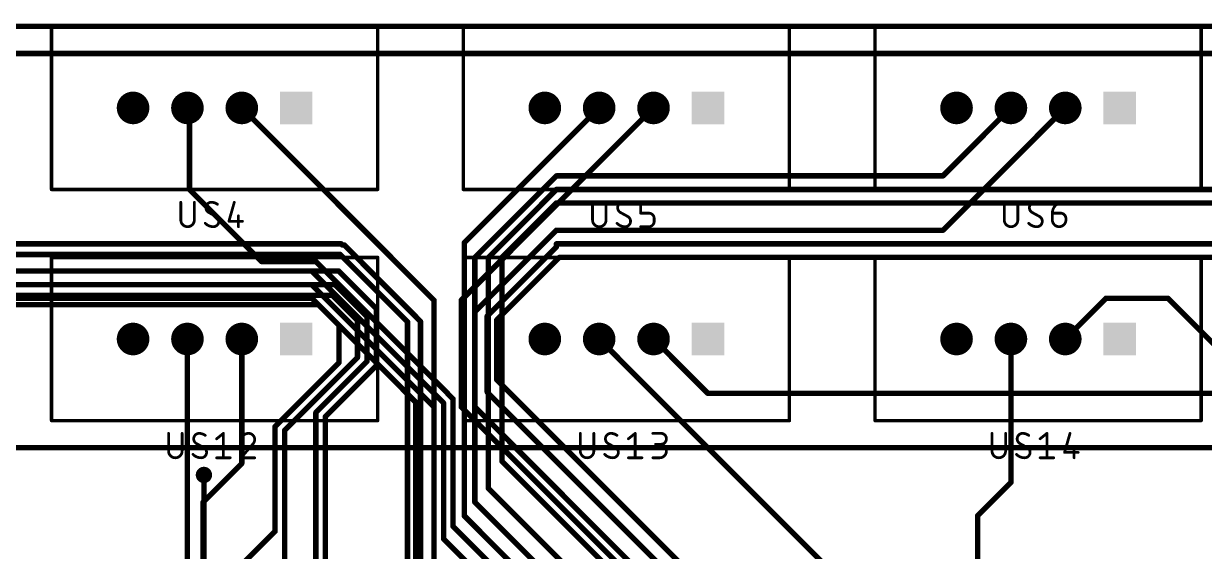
# Model space of a CAD drawing. Extents: x 0 to 132, y 0 to 57.
# Drawn here: x 50.9 to 94.34, y 37.19 to 56.6 of the extents above; entities that cross this region are included whole.
import ezdxf

# ---------------------------------------------------------------- set-up
doc = ezdxf.new("R2010")
doc.units = 0
for name, color, linetype in [('1', 22, 'CONTINUOUS'), ('16', 175, 'CONTINUOUS'), ('17', 82, 'CONTINUOUS'), ('18', 82, 'CONTINUOUS'), ('20', 30, 'CONTINUOUS'), ('21', 253, 'CONTINUOUS'), ('23', 7, 'CONTINUOUS'), ('25', 253, 'CONTINUOUS')]:
    doc.layers.add(name, color=color, linetype=linetype)

# ---------------------------------------------------------------- blocks, each defined once
blk = doc.blocks.new('SQUAREP')
blk.add_solid([(-0.5, -0.5), (0.5, -0.5), (-0.5, 0.5), (0.5, 0.5)])
blk = doc.blocks.new('ROUNDP')
at = {"const_width": 0.5}
blk.add_lwpolyline([(0, -0.25, 1), (0, 0.25, 1), (0, -0.25)], format="xyb", dxfattribs=at)
blk = doc.blocks.new('ROUNDV')
at = {"const_width": 0.5}
blk.add_lwpolyline([(0, -0.25, 1), (0, 0.25, 1), (0, -0.25)], format="xyb", dxfattribs=at)

msp = doc.modelspace()

# ---------------------------------------------------------------- linework, layer by layer
at = {"layer": '1', "const_width": 0.2}
for points in [[(130, 55.5), (1, 55.5)], [(56.925, 53.5), (57, 53.425)], [(57, 53.425), (57, 50.5)], [(67.1096, 48.5346), (72.075, 53.5)], [(84.725, 51), (87.225, 53.5)], [(67.5, 48), (70.5, 51)], [(70.5, 51), (84.725, 51)], [(57, 50.5), (59.65, 47.85)], [(70.5, 50.5), (68, 48)], [(99.375, 50.5), (70.5, 50.5)], [(70.5, 50), (68.5, 48)], [(114.025, 50), (70.5, 50)], [(67.1096, 38.5), (67.1096, 48.5346)], [(59.65, 47.85), (61.645, 47.85)], [(61.645, 47.85), (61.745, 47.75)], [(61.6952, 47.8048), (61.75, 47.75)], [(61.745, 47.75), (61.75, 47.75)], [(61.75, 47.75), (66.5, 43)], [(67.5, 39), (67.5, 48)], [(68, 48), (68, 39.5)], [(68.5, 40.5), (68.5, 48)], [(61.5, 47.5), (45, 47.5)], [(66.25, 42.75), (61.5, 47.5)], [(30.5, 47), (61.5, 47)], [(61.5, 47), (66, 42.5)], [(61.5, 46.5), (15.5, 46.5)], [(65.325, 42.675), (61.5, 46.5)], [(56.925, 45), (56.925, 33.575)], [(72.075, 45), (85, 32.075)], [(87.225, 45), (87.225, 39.725)], [(66.5, 42.995), (66.5, 43)], [(66.7, 42.795), (66.5, 42.995)], [(65.325, 33.5292), (65.325, 42.675)], [(66, 42.5), (66, 36.5)], [(66.25, 42.745), (66.25, 42.75)], [(66.35, 42.645), (66.25, 42.745)], [(66.35, 37.65), (66.35, 42.645)], [(66.7, 38.1048), (66.7, 42.795)], [(1, 41), (130, 41)], [(74.215, 34.785), (68.5, 40.5)], [(57.5318, 35.6101), (57.5318, 40)], [(72.945, 34.555), (68, 39.5)], [(86, 38.5), (87.225, 39.725)], [(71.675, 34.825), (67.5, 39)], [(70.405, 35.2046), (67.1096, 38.5)], [(86, 17), (86, 38.5)], [(69.135, 35.6698), (66.7, 38.1048)], [(67.865, 36.135), (66.35, 37.65)]]:
    msp.add_lwpolyline(points, dxfattribs=at)
at = {"layer": '1', "const_width": 0.1}
for points in [[(56.9604, 53.5354, 1), (56.8896, 53.4646)], [(57.05, 53.425, 1), (56.95, 53.425)], [(56.9646, 53.3896, 1), (57.0354, 53.4604)], [(72.1104, 53.4646, 1), (72.0396, 53.5354)], [(87.2604, 53.4646, 1), (87.1896, 53.5354)], [(70.5, 51.05, 1), (70.5, 50.95)], [(70.5354, 50.9646, 1), (70.4646, 51.0354)], [(84.6896, 51.0354, 1), (84.7604, 50.9646)], [(84.725, 50.95, 1), (84.725, 51.05)], [(57.0354, 50.5354, 1), (56.9646, 50.4646)], [(56.95, 50.5, 1), (57.05, 50.5)], [(70.5, 50.55, 1), (70.5, 50.45)], [(70.5354, 50.4646, 1), (70.4646, 50.5354)], [(70.5, 50.05, 1), (70.5, 49.95)], [(70.5354, 49.9646, 1), (70.4646, 50.0354)], [(67.0742, 48.57, 1), (67.145, 48.4992)], [(67.1596, 48.5346, 1), (67.0596, 48.5346)], [(59.65, 47.9, 1), (59.65, 47.8)], [(59.6146, 47.8146, 1), (59.6854, 47.8854)], [(61.6803, 47.8854, 1), (61.6096, 47.8146)], [(61.645, 47.8, 1), (61.645, 47.9)], [(61.7306, 47.8402, 1), (61.6598, 47.7694)], [(61.745, 47.8, 1), (61.745, 47.7)], [(61.7854, 47.7854, 1), (61.7146, 47.7146)], [(61.7096, 47.7146, 1), (61.7803, 47.7854)], [(61.7146, 47.7146, 1), (61.7854, 47.7854)], [(61.75, 47.7, 1), (61.75, 47.8)], [(67.4646, 48.0354, 1), (67.5354, 47.9646)], [(67.55, 48, 1), (67.45, 48)], [(67.9646, 48.0354, 1), (68.0354, 47.9646)], [(68.05, 48, 1), (67.95, 48)], [(68.4646, 48.0354, 1), (68.5354, 47.9646)], [(68.55, 48, 1), (68.45, 48)], [(61.5354, 47.5354, 1), (61.4646, 47.4646)], [(61.5, 47.45, 1), (61.5, 47.55)], [(61.5354, 47.0354, 1), (61.4646, 46.9646)], [(61.5, 46.95, 1), (61.5, 47.05)], [(61.5354, 46.5354, 1), (61.4646, 46.4646)], [(61.5, 46.45, 1), (61.5, 46.55)], [(56.975, 45, 1), (56.875, 45)], [(72.1104, 45.0354, 1), (72.0396, 44.9646)], [(87.275, 45, 1), (87.175, 45)], [(66.55, 43, 1), (66.45, 43)], [(66.5354, 43.0303, 1), (66.4646, 42.9596)], [(66.45, 42.995, 1), (66.55, 42.995)], [(66.4646, 42.9646, 1), (66.5354, 43.0354)], [(65.375, 42.675, 1), (65.275, 42.675)], [(65.2896, 42.6396, 1), (65.3604, 42.7104)], [(66.05, 42.5, 1), (65.95, 42.5)], [(65.9646, 42.4646, 1), (66.0354, 42.5354)], [(66.3, 42.75, 1), (66.2, 42.75)], [(66.2854, 42.7803, 1), (66.2146, 42.7096)], [(66.2, 42.745, 1), (66.3, 42.745)], [(66.2146, 42.7146, 1), (66.2854, 42.7854)], [(66.4, 42.645, 1), (66.3, 42.645)], [(66.3146, 42.6096, 1), (66.3854, 42.6803)], [(66.75, 42.795, 1), (66.65, 42.795)], [(66.6646, 42.7596, 1), (66.7354, 42.8303)], [(68.5354, 40.5354, 1), (68.4646, 40.4646)], [(68.45, 40.5, 1), (68.55, 40.5)], [(57.5818, 40, 1), (57.4818, 40)], [(68.0354, 39.5354, 1), (67.9646, 39.4646)], [(67.95, 39.5, 1), (68.05, 39.5)], [(87.175, 39.725, 1), (87.275, 39.725)], [(87.2604, 39.6896, 1), (87.1896, 39.7604)], [(67.5354, 39.0354, 1), (67.4646, 38.9646)], [(67.45, 39, 1), (67.55, 39)], [(67.145, 38.5354, 1), (67.0742, 38.4646)], [(67.0596, 38.5, 1), (67.1596, 38.5)], [(85.9646, 38.5354, 1), (86.0354, 38.4646)], [(86.05, 38.5, 1), (85.95, 38.5)], [(66.7354, 38.1402, 1), (66.6646, 38.0694)], [(66.65, 38.1048, 1), (66.75, 38.1048)], [(66.3854, 37.6854, 1), (66.3146, 37.6146)], [(66.3, 37.65, 1), (66.4, 37.65)]]:
    msp.add_lwpolyline(points, format="xyb", dxfattribs=at)
at = {"layer": '16', "const_width": 0.2}
for points in [[(131.5, 56.5), (0, 56.5)], [(66, 46.425), (58.925, 53.5)], [(74.075, 53.5), (67, 46.425)], [(89.225, 53.5), (84.725, 49)], [(67.5, 46), (70.5, 49)], [(84.725, 49), (70.5, 49)], [(46, 48.5), (62.5863, 48.5)], [(62.5863, 48.5), (62.6267, 48.4596)], [(62.6267, 48.4596), (62.6907, 48.4596)], [(62.6907, 48.4596), (65.5, 45.6503)], [(70.5, 48.3854), (67.9548, 45.8402)], [(99.375, 48.5), (70.5, 48.5)], [(70.5, 48.5), (70.5, 48.3854)], [(31.3904, 48.1096), (62.5457, 48.1096)], [(65.024, 45.6313), (62.5457, 48.1096)], [(68.3048, 45.6952), (70.6096, 48)], [(70.6096, 48), (114.025, 48)], [(19.475, 47.5), (62.495, 47.5)], [(62.495, 47.5), (63.8811, 46.1139)], [(62.3571, 47), (15.475, 47)], [(63.5311, 45.826), (62.3571, 47)], [(30.2346, 46.6096), (62.2525, 46.6096)], [(62.2525, 46.6096), (63.1811, 45.6811)], [(66, 34), (66, 46.425)], [(67, 46.425), (67, 42.5)], [(90.725, 46.5), (89.225, 45)], [(93, 46.5), (90.725, 46.5)], [(96, 43.5), (93, 46.5)], [(61.7404, 46.2596), (45, 46.2596)], [(62.5, 45.5), (61.7404, 46.2596)], [(63.8811, 46.1139), (63.8811, 44.029)], [(67.5, 42.5), (67.5, 46)], [(63.1811, 44.3189), (63.1811, 45.6811)], [(63.5311, 44.174), (63.5311, 45.826)], [(65.024, 45.6313), (65.024, 33.5449)], [(65.5, 45.6503), (65.5, 34)], [(67.9548, 45.8402), (67.9548, 43.0452)], [(68.3048, 45.6952), (68.3048, 43.5)], [(62.5, 44.1329), (62.5, 45.5)], [(58.925, 45), (58.925, 40.425)], [(74.075, 45), (76.075, 43)], [(63.1811, 44.3189), (60.5, 41.6379)], [(60.15, 41.7829), (62.5, 44.1329)], [(61.65, 42.2929), (63.5311, 44.174)], [(63.8811, 44.029), (62, 42.1479)], [(68.3048, 43.5), (80.3048, 31.5)], [(67.9548, 43.0452), (80, 31)], [(76.075, 43), (102, 43)], [(79.5, 30), (67, 42.5)], [(79.5, 30.5), (67.5, 42.5)], [(61.65, 35.35), (61.65, 42.2929)], [(62, 42.1479), (62, 36)], [(60.15, 37.9278), (60.15, 41.7829)], [(60.5, 36), (60.5, 41.6379)], [(58.925, 40.425), (57.5, 39)], [(57.5, 39), (57.5, 35)], [(58.95, 36.7278), (60.15, 37.9278)]]:
    msp.add_lwpolyline(points, dxfattribs=at)
at = {"layer": '16', "const_width": 0.1}
for points in [[(58.9604, 53.5354, 1), (58.8896, 53.4646)], [(74.1104, 53.4646, 1), (74.0396, 53.5354)], [(89.2604, 53.4646, 1), (89.1896, 53.5354)], [(70.5, 49.05, 1), (70.5, 48.95)], [(70.5354, 48.9646, 1), (70.4646, 49.0354)], [(84.725, 48.95, 1), (84.725, 49.05)], [(84.6896, 49.0354, 1), (84.7604, 48.9646)], [(62.6217, 48.5354, 1), (62.551, 48.4646)], [(62.6267, 48.5096, 1), (62.6267, 48.4096)], [(62.5863, 48.45, 1), (62.5863, 48.55)], [(62.5914, 48.4242, 1), (62.6621, 48.495)], [(62.726, 48.495, 1), (62.6553, 48.4242)], [(62.6907, 48.4096, 1), (62.6907, 48.5096)], [(70.5, 48.55, 1), (70.5, 48.45)], [(70.55, 48.5, 1), (70.45, 48.5)], [(70.45, 48.3854, 1), (70.55, 48.3854)], [(70.5354, 48.35, 1), (70.4646, 48.4207)], [(62.581, 48.145, 1), (62.5103, 48.0742)], [(62.5457, 48.0596, 1), (62.5457, 48.1596)], [(70.6096, 48.05, 1), (70.6096, 47.95)], [(70.645, 47.9646, 1), (70.5742, 48.0354)], [(62.5303, 47.5354, 1), (62.4596, 47.4646)], [(62.495, 47.45, 1), (62.495, 47.55)], [(62.3924, 47.0354, 1), (62.3217, 46.9646)], [(62.3571, 46.95, 1), (62.3571, 47.05)], [(62.2879, 46.645, 1), (62.2172, 46.5742)], [(62.2525, 46.5596, 1), (62.2525, 46.6596)], [(66.05, 46.425, 1), (65.95, 46.425)], [(65.9646, 46.3896, 1), (66.0354, 46.4604)], [(66.9646, 46.4604, 1), (67.0354, 46.3896)], [(67.05, 46.425, 1), (66.95, 46.425)], [(90.725, 46.55, 1), (90.725, 46.45)], [(90.7604, 46.4646, 1), (90.6896, 46.5354)], [(93.0354, 46.5354, 1), (92.9646, 46.4646)], [(93, 46.45, 1), (93, 46.55)], [(61.7758, 46.295, 1), (61.705, 46.2242)], [(61.7404, 46.2096, 1), (61.7404, 46.3096)], [(63.9311, 46.1139, 1), (63.8311, 46.1139)], [(63.8457, 46.0786, 1), (63.9164, 46.1493)], [(67.4646, 46.0354, 1), (67.5354, 45.9646)], [(67.55, 46, 1), (67.45, 46)], [(63.2311, 45.6811, 1), (63.1311, 45.6811)], [(63.1457, 45.6457, 1), (63.2164, 45.7164)], [(63.5811, 45.826, 1), (63.4811, 45.826)], [(63.4957, 45.7907, 1), (63.5664, 45.8614)], [(65.074, 45.6313, 1), (64.974, 45.6313)], [(64.9886, 45.5959, 1), (65.0594, 45.6666)], [(65.55, 45.6503, 1), (65.45, 45.6503)], [(65.4646, 45.6149, 1), (65.5354, 45.6856)], [(68.0048, 45.8402, 1), (67.9048, 45.8402)], [(67.9194, 45.8755, 1), (67.9902, 45.8048)], [(68.2694, 45.7306, 1), (68.3402, 45.6598)], [(68.3548, 45.6952, 1), (68.2548, 45.6952)], [(62.55, 45.5, 1), (62.45, 45.5)], [(62.4646, 45.4646, 1), (62.5354, 45.5354)], [(58.975, 45, 1), (58.875, 45)], [(74.1104, 45.0354, 1), (74.0396, 44.9646)], [(89.1896, 45.0354, 1), (89.2604, 44.9646)], [(63.1311, 44.3189, 1), (63.2311, 44.3189)], [(63.2164, 44.2836, 1), (63.1457, 44.3543)], [(62.45, 44.1329, 1), (62.55, 44.1329)], [(62.5354, 44.0975, 1), (62.4646, 44.1682)], [(63.4811, 44.174, 1), (63.5811, 44.174)], [(63.5664, 44.1386, 1), (63.4957, 44.2093)], [(63.8311, 44.029, 1), (63.9311, 44.029)], [(63.9164, 43.9936, 1), (63.8457, 44.0643)], [(68.3402, 43.5354, 1), (68.2694, 43.4646)], [(68.2548, 43.5, 1), (68.3548, 43.5)], [(67.9902, 43.0806, 1), (67.9194, 43.0098)], [(67.9048, 43.0452, 1), (68.0048, 43.0452)], [(76.075, 43.05, 1), (76.075, 42.95)], [(76.0396, 42.9646, 1), (76.1104, 43.0354)], [(67.0354, 42.5354, 1), (66.9646, 42.4646)], [(67.5354, 42.5354, 1), (67.4646, 42.4646)], [(61.7, 42.2929, 1), (61.6, 42.2929)], [(61.6146, 42.3283, 1), (61.6854, 42.2576)], [(62.05, 42.1479, 1), (61.95, 42.1479)], [(61.9646, 42.1833, 1), (62.0354, 42.1126)], [(66.95, 42.5, 1), (67.05, 42.5)], [(67.45, 42.5, 1), (67.55, 42.5)], [(60.2, 41.7829, 1), (60.1, 41.7829)], [(60.1146, 41.8182, 1), (60.1854, 41.7475)], [(60.55, 41.6379, 1), (60.45, 41.6379)], [(60.4646, 41.6732, 1), (60.5354, 41.6025)], [(58.875, 40.425, 1), (58.975, 40.425)], [(58.9604, 40.3896, 1), (58.8896, 40.4604)], [(57.4646, 39.0354, 1), (57.5354, 38.9646)], [(57.55, 39, 1), (57.45, 39)], [(60.1, 37.9278, 1), (60.2, 37.9278)], [(60.1854, 37.8925, 1), (60.1146, 37.9632)]]:
    msp.add_lwpolyline(points, format="xyb", dxfattribs=at)
at = {"layer": '20', "const_width": 0.2}
msp.add_lwpolyline([(131.5, 56.5), (0, 56.5)], dxfattribs=at)
at = {"layer": '21', "const_width": 0.0635}
for points in [[(51.925, 56.5318, 1), (51.925, 56.4682)], [(51.9568, 56.5, 1), (51.8933, 56.5)], [(63.9568, 56.5, 1), (63.8933, 56.5)], [(63.925, 56.4682, 1), (63.925, 56.5318)], [(67.075, 56.5318, 1), (67.075, 56.4682)], [(67.1068, 56.5, 1), (67.0433, 56.5)], [(79.1068, 56.5, 1), (79.0433, 56.5)], [(79.075, 56.4682, 1), (79.075, 56.5318)], [(82.225, 56.5318, 1), (82.225, 56.4682)], [(82.2568, 56.5, 1), (82.1933, 56.5)], [(94.2568, 56.5, 1), (94.1933, 56.5)], [(94.225, 56.4682, 1), (94.225, 56.5318)], [(51.925, 50.5318, 1), (51.925, 50.4682)], [(51.8933, 50.5, 1), (51.9568, 50.5)], [(63.8933, 50.5, 1), (63.9568, 50.5)], [(63.925, 50.4682, 1), (63.925, 50.5318)], [(67.075, 50.5318, 1), (67.075, 50.4682)], [(67.0433, 50.5, 1), (67.1068, 50.5)], [(79.0433, 50.5, 1), (79.1068, 50.5)], [(79.075, 50.4682, 1), (79.075, 50.5318)], [(82.225, 50.5318, 1), (82.225, 50.4682)], [(82.1933, 50.5, 1), (82.2568, 50.5)], [(94.1933, 50.5, 1), (94.2568, 50.5)], [(94.225, 50.4682, 1), (94.225, 50.5318)], [(51.925, 48.0318, 1), (51.925, 47.9682)], [(51.9568, 48, 1), (51.8933, 48)], [(63.9568, 48, 1), (63.8933, 48)], [(63.925, 47.9682, 1), (63.925, 48.0318)], [(67.075, 48.0318, 1), (67.075, 47.9682)], [(67.1068, 48, 1), (67.0433, 48)], [(79.1068, 48, 1), (79.0433, 48)], [(79.075, 47.9682, 1), (79.075, 48.0318)], [(82.225, 48.0318, 1), (82.225, 47.9682)], [(82.2568, 48, 1), (82.1933, 48)], [(94.2568, 48, 1), (94.1933, 48)], [(94.225, 47.9682, 1), (94.225, 48.0318)], [(51.925, 42.0318, 1), (51.925, 41.9682)], [(51.8933, 42, 1), (51.9568, 42)], [(63.8933, 42, 1), (63.9568, 42)], [(63.925, 41.9682, 1), (63.925, 42.0318)], [(67.075, 42.0318, 1), (67.075, 41.9682)], [(67.0433, 42, 1), (67.1068, 42)], [(79.0433, 42, 1), (79.1068, 42)], [(79.075, 41.9682, 1), (79.075, 42.0318)], [(82.225, 42.0318, 1), (82.225, 41.9682)], [(82.1933, 42, 1), (82.2568, 42)], [(94.1933, 42, 1), (94.2568, 42)], [(94.225, 41.9682, 1), (94.225, 42.0318)]]:
    msp.add_lwpolyline(points, format="xyb", dxfattribs=at)
at = {"layer": '21', "const_width": 0.127}
for points in [[(63.925, 56.5), (51.925, 56.5)], [(51.925, 56.5), (51.925, 50.5)], [(63.925, 50.5), (63.925, 56.5)], [(79.075, 56.5), (67.075, 56.5)], [(67.075, 56.5), (67.075, 50.5)], [(79.075, 50.5), (79.075, 56.5)], [(94.225, 56.5), (82.225, 56.5)], [(82.225, 56.5), (82.225, 50.5)], [(94.225, 50.5), (94.225, 56.5)], [(51.925, 50.5), (63.925, 50.5)], [(67.075, 50.5), (79.075, 50.5)], [(82.225, 50.5), (94.225, 50.5)], [(63.925, 48), (51.925, 48)], [(51.925, 48), (51.925, 42)], [(63.925, 42), (63.925, 48)], [(79.075, 48), (67.075, 48)], [(67.075, 48), (67.075, 42)], [(79.075, 42), (79.075, 48)], [(94.225, 48), (82.225, 48)], [(82.225, 48), (82.225, 42)], [(94.225, 42), (94.225, 48)], [(51.925, 42), (63.925, 42)], [(67.075, 42), (79.075, 42)], [(82.225, 42), (94.225, 42)]]:
    msp.add_lwpolyline(points, dxfattribs=at)
at = {"layer": '23'}
for p in [(58.925, 53.5), (74.075, 53.5), (89.225, 53.5), (58.925, 45), (74.075, 45), (89.225, 45)]:
    msp.add_point(p, dxfattribs=at)
at = {"layer": '25', "const_width": 0.1016}
for points in [[(56.6804, 50.0292), (56.6804, 49.3804)], [(57.1796, 49.3804), (57.1796, 50.0292)], [(58.6501, 50.0292), (58.4504, 49.3304)], [(71.8304, 50.0292), (71.8304, 49.3804)], [(72.3296, 49.3804), (72.3296, 50.0292)], [(73.6004, 49.6299), (73.6004, 50.0292)], [(73.6004, 50.0292), (74.0996, 50.0292)], [(86.9804, 50.0292), (86.9804, 49.3804)], [(87.4796, 49.3804), (87.4796, 50.0292)], [(57.9797, 49.5051), (57.7052, 49.6549)], [(58.7998, 49.5301), (58.7998, 49.1308)], [(73.1297, 49.5051), (72.8552, 49.6549)], [(73.8999, 49.6299), (73.6004, 49.6299)], [(88.2797, 49.5051), (88.0052, 49.6549)], [(88.7504, 49.6299), (89.0499, 49.6299)], [(88.7504, 49.3804), (88.7504, 49.6299)], [(58.4504, 49.3304), (58.9496, 49.3304)], [(73.6004, 49.1308), (73.8999, 49.1308)], [(74.0996, 49.3304), (74.0996, 49.4303)], [(89.2495, 49.4303), (89.2495, 49.3804)], [(56.2305, 41.5292), (56.2305, 40.8804)], [(56.7296, 40.8804), (56.7296, 41.5292)], [(58.0004, 41.3296), (58.25, 41.5292)], [(58.25, 41.5292), (58.25, 40.6308)], [(71.3805, 41.5292), (71.3805, 40.8804)], [(71.8796, 40.8804), (71.8796, 41.5292)], [(73.1504, 41.3296), (73.4, 41.5292)], [(73.4, 41.5292), (73.4, 40.6308)], [(74.0504, 41.5292), (74.3499, 41.5292)], [(86.5305, 41.5292), (86.5305, 40.8804)], [(87.0296, 40.8804), (87.0296, 41.5292)], [(88.3004, 41.3296), (88.55, 41.5292)], [(88.55, 41.5292), (88.55, 40.6308)], [(89.4001, 41.5292), (89.2004, 40.8304)], [(57.5297, 41.0051), (57.2552, 41.1549)], [(59.3247, 41.1299), (58.9004, 40.6308)], [(72.6797, 41.0051), (72.4052, 41.1549)], [(74.3499, 41.1299), (74.1503, 41.1299)], [(87.8297, 41.0051), (87.5552, 41.1549)], [(89.2004, 40.8304), (89.6996, 40.8304)], [(89.5498, 41.0301), (89.5498, 40.6308)], [(58.0004, 40.6308), (58.4996, 40.6308)], [(58.9004, 40.6308), (59.3996, 40.6308)], [(73.1504, 40.6308), (73.6496, 40.6308)], [(74.0504, 40.6308), (74.3, 40.6308)], [(88.3004, 40.6308), (88.7996, 40.6308)]]:
    msp.add_lwpolyline(points, dxfattribs=at)
at = {"layer": '25'}
for points, const_width in [([(56.7058, 50.0292, 1), (56.655, 50.0292)], 0.0508), ([(57.205, 50.0292, 1), (57.1542, 50.0292)], 0.0508), ([(57.805, 50.0292, 0.4142), (57.6054, 49.8296)], 0.1016), ([(58.0296, 49.9543, 0.1623), (57.805, 50.0292)], 0.1016), ([(57.805, 50.0546, 1), (57.805, 50.0038)], 0.0508), ([(57.805, 50.0038, 1), (57.805, 50.0546)], 0.0508), ([(58.0144, 49.934, 1), (58.0449, 49.9747)], 0.0508), ([(58.6745, 50.0222, 1), (58.6257, 50.0362)], 0.0508), ([(71.8558, 50.0292, 1), (71.805, 50.0292)], 0.0508), ([(72.355, 50.0292, 1), (72.3042, 50.0292)], 0.0508), ([(72.955, 50.0292, 0.4142), (72.7554, 49.8296)], 0.1016), ([(73.1796, 49.9543, 0.1623), (72.955, 50.0292)], 0.1016), ([(72.955, 50.0546, 1), (72.955, 50.0038)], 0.0508), ([(72.955, 50.0038, 1), (72.955, 50.0546)], 0.0508), ([(73.1644, 49.934, 1), (73.1949, 49.9747)], 0.0508), ([(73.6258, 50.0292, 1), (73.575, 50.0292)], 0.0508), ([(73.6004, 50.0546, 1), (73.6004, 50.0038)], 0.0508), ([(74.0996, 50.0038, 1), (74.0996, 50.0546)], 0.0508), ([(87.0058, 50.0292, 1), (86.955, 50.0292)], 0.0508), ([(87.505, 50.0292, 1), (87.4542, 50.0292)], 0.0508), ([(88.105, 50.0292, 0.4142), (87.9054, 49.8296)], 0.1016), ([(88.3296, 49.9543, 0.1623), (88.105, 50.0292)], 0.1016), ([(88.105, 50.0546, 1), (88.105, 50.0038)], 0.0508), ([(88.105, 50.0038, 1), (88.105, 50.0546)], 0.0508), ([(88.3144, 49.934, 1), (88.3449, 49.9747)], 0.0508), ([(89.1497, 50.0292, 0.4142), (88.7504, 49.6299)], 0.1016), ([(89.1497, 50.0038, 1), (89.1497, 50.0546)], 0.0508), ([(57.6054, 49.8296, 0.2656), (57.7052, 49.6549)], 0.1016), ([(57.6308, 49.8296, 1), (57.58, 49.8296)], 0.0508), ([(57.58, 49.8296, 1), (57.6308, 49.8296)], 0.0508), ([(57.7174, 49.6772, 1), (57.6931, 49.6326)], 0.0508), ([(57.6923, 49.633, 1), (57.7181, 49.6767)], 0.0508), ([(58.0796, 49.3304, 0.2656), (57.9797, 49.5051)], 0.1016), ([(57.9926, 49.527, 1), (57.9668, 49.4832)], 0.0508), ([(57.9676, 49.4828, 1), (57.9919, 49.5274)], 0.0508), ([(58.8252, 49.5301, 1), (58.7744, 49.5301)], 0.0508), ([(72.7554, 49.8296, 0.2656), (72.8552, 49.6549)], 0.1016), ([(72.7808, 49.8296, 1), (72.73, 49.8296)], 0.0508), ([(72.73, 49.8296, 1), (72.7808, 49.8296)], 0.0508), ([(72.8674, 49.6772, 1), (72.8431, 49.6326)], 0.0508), ([(72.8423, 49.633, 1), (72.8681, 49.6767)], 0.0508), ([(73.2296, 49.3304, 0.2656), (73.1297, 49.5051)], 0.1016), ([(73.1426, 49.527, 1), (73.1168, 49.4832)], 0.0508), ([(73.1176, 49.4828, 1), (73.1419, 49.5274)], 0.0508), ([(73.6004, 49.6553, 1), (73.6004, 49.6045)], 0.0508), ([(73.575, 49.6299, 1), (73.6258, 49.6299)], 0.0508), ([(74.0996, 49.4303, 0.4142), (73.8999, 49.6299)], 0.1016), ([(73.8999, 49.6553, 1), (73.8999, 49.6045)], 0.0508), ([(73.8999, 49.6045, 1), (73.8999, 49.6553)], 0.0508), ([(87.9054, 49.8296, 0.2656), (88.0052, 49.6549)], 0.1016), ([(87.9308, 49.8296, 1), (87.88, 49.8296)], 0.0508), ([(87.88, 49.8296, 1), (87.9308, 49.8296)], 0.0508), ([(88.0174, 49.6772, 1), (87.9931, 49.6326)], 0.0508), ([(87.9923, 49.633, 1), (88.0181, 49.6767)], 0.0508), ([(88.3796, 49.3304, 0.2656), (88.2797, 49.5051)], 0.1016), ([(88.2926, 49.527, 1), (88.2668, 49.4832)], 0.0508), ([(88.2676, 49.4828, 1), (88.2919, 49.5274)], 0.0508), ([(88.7504, 49.6553, 1), (88.7504, 49.6045)], 0.0508), ([(88.7758, 49.6299, 1), (88.725, 49.6299)], 0.0508), ([(88.725, 49.6299, 1), (88.7758, 49.6299)], 0.0508), ([(89.2495, 49.4303, 0.4142), (89.0499, 49.6299)], 0.1016), ([(89.0499, 49.6553, 1), (89.0499, 49.6045)], 0.0508), ([(89.0499, 49.6045, 1), (89.0499, 49.6553)], 0.0508), ([(56.6804, 49.3804, 1), (57.1796, 49.3804)], 0.1016), ([(56.7058, 49.3804, 1), (56.655, 49.3804)], 0.0508), ([(56.655, 49.3804, 1), (56.7058, 49.3804)], 0.0508), ([(57.205, 49.3804, 1), (57.1542, 49.3804)], 0.0508), ([(57.1542, 49.3804, 1), (57.205, 49.3804)], 0.0508), ([(57.5804, 49.2556, 0.2), (57.8799, 49.1308)], 0.1016), ([(57.5985, 49.2735, 1), (57.5624, 49.2377)], 0.0508), ([(57.8799, 49.1308, 0.4142), (58.0796, 49.3304)], 0.1016), ([(57.8799, 49.1562, 1), (57.8799, 49.1054)], 0.0508), ([(57.8799, 49.1054, 1), (57.8799, 49.1562)], 0.0508), ([(58.105, 49.3304, 1), (58.0542, 49.3304)], 0.0508), ([(58.0542, 49.3304, 1), (58.105, 49.3304)], 0.0508), ([(58.4504, 49.3558, 1), (58.4504, 49.305)], 0.0508), ([(58.426, 49.3374, 1), (58.4749, 49.3235)], 0.0508), ([(58.7744, 49.1308, 1), (58.8252, 49.1308)], 0.0508), ([(58.9496, 49.305, 1), (58.9496, 49.3558)], 0.0508), ([(71.8304, 49.3804, 1), (72.3296, 49.3804)], 0.1016), ([(71.8558, 49.3804, 1), (71.805, 49.3804)], 0.0508), ([(71.805, 49.3804, 1), (71.8558, 49.3804)], 0.0508), ([(72.355, 49.3804, 1), (72.3042, 49.3804)], 0.0508), ([(72.3042, 49.3804, 1), (72.355, 49.3804)], 0.0508), ([(72.7304, 49.2556, 0.2), (73.0299, 49.1308)], 0.1016), ([(72.7485, 49.2735, 1), (72.7124, 49.2377)], 0.0508), ([(73.0299, 49.1308, 0.4142), (73.2296, 49.3304)], 0.1016), ([(73.0299, 49.1562, 1), (73.0299, 49.1054)], 0.0508), ([(73.0299, 49.1054, 1), (73.0299, 49.1562)], 0.0508), ([(73.255, 49.3304, 1), (73.2042, 49.3304)], 0.0508), ([(73.2042, 49.3304, 1), (73.255, 49.3304)], 0.0508), ([(73.6004, 49.1562, 1), (73.6004, 49.1054)], 0.0508), ([(73.8999, 49.1308, 0.4142), (74.0996, 49.3304)], 0.1016), ([(73.8999, 49.1562, 1), (73.8999, 49.1054)], 0.0508), ([(73.8999, 49.1054, 1), (73.8999, 49.1562)], 0.0508), ([(74.125, 49.4303, 1), (74.0742, 49.4303)], 0.0508), ([(74.0742, 49.4303, 1), (74.125, 49.4303)], 0.0508), ([(74.125, 49.3304, 1), (74.0742, 49.3304)], 0.0508), ([(74.0742, 49.3304, 1), (74.125, 49.3304)], 0.0508), ([(86.9804, 49.3804, 1), (87.4796, 49.3804)], 0.1016), ([(87.0058, 49.3804, 1), (86.955, 49.3804)], 0.0508), ([(86.955, 49.3804, 1), (87.0058, 49.3804)], 0.0508), ([(87.505, 49.3804, 1), (87.4542, 49.3804)], 0.0508), ([(87.4542, 49.3804, 1), (87.505, 49.3804)], 0.0508), ([(87.8804, 49.2556, 0.2), (88.1799, 49.1308)], 0.1016), ([(87.8985, 49.2735, 1), (87.8624, 49.2377)], 0.0508), ([(88.1799, 49.1308, 0.4142), (88.3796, 49.3304)], 0.1016), ([(88.1799, 49.1562, 1), (88.1799, 49.1054)], 0.0508), ([(88.1799, 49.1054, 1), (88.1799, 49.1562)], 0.0508), ([(88.405, 49.3304, 1), (88.3542, 49.3304)], 0.0508), ([(88.3542, 49.3304, 1), (88.405, 49.3304)], 0.0508), ([(88.7504, 49.3804, 1), (89.2495, 49.3804)], 0.1016), ([(88.7758, 49.3804, 1), (88.725, 49.3804)], 0.0508), ([(88.725, 49.3804, 1), (88.7758, 49.3804)], 0.0508), ([(89.275, 49.4303, 1), (89.2241, 49.4303)], 0.0508), ([(89.2241, 49.4303, 1), (89.275, 49.4303)], 0.0508), ([(89.275, 49.3804, 1), (89.2241, 49.3804)], 0.0508), ([(89.2241, 49.3804, 1), (89.275, 49.3804)], 0.0508), ([(56.2559, 41.5292, 1), (56.2051, 41.5292)], 0.0508), ([(56.755, 41.5292, 1), (56.7042, 41.5292)], 0.0508), ([(57.355, 41.5292, 0.4142), (57.1554, 41.3296)], 0.1016), ([(57.1554, 41.3296, 0.2656), (57.2552, 41.1549)], 0.1016), ([(57.1808, 41.3296, 1), (57.13, 41.3296)], 0.0508), ([(57.13, 41.3296, 1), (57.1808, 41.3296)], 0.0508), ([(57.5796, 41.4543, 0.1623), (57.355, 41.5292)], 0.1016), ([(57.355, 41.5546, 1), (57.355, 41.5038)], 0.0508), ([(57.355, 41.5038, 1), (57.355, 41.5546)], 0.0508), ([(57.5644, 41.434, 1), (57.5949, 41.4747)], 0.0508), ([(57.9846, 41.3494, 1), (58.0163, 41.3097)], 0.0508), ([(58.2754, 41.5292, 1), (58.2246, 41.5292)], 0.0508), ([(58.2659, 41.5094, 1), (58.2341, 41.549)], 0.0508), ([(59.175, 41.5292, 0.3252), (58.9004, 41.3296)], 0.1016), ([(58.8763, 41.3374, 1), (58.9246, 41.3217)], 0.0508), ([(59.3996, 41.3046, 0.4142), (59.175, 41.5292)], 0.1016), ([(59.175, 41.5546, 1), (59.175, 41.5038)], 0.0508), ([(59.175, 41.5038, 1), (59.1749, 41.5546)], 0.0508), ([(59.3247, 41.1299, 0.2052), (59.3996, 41.3046)], 0.1016), ([(59.4249, 41.3046, 1), (59.3742, 41.3046)], 0.0508), ([(59.3742, 41.3046, 1), (59.425, 41.3046)], 0.0508), ([(71.4059, 41.5292, 1), (71.3551, 41.5292)], 0.0508), ([(71.905, 41.5292, 1), (71.8542, 41.5292)], 0.0508), ([(72.505, 41.5292, 0.4142), (72.3054, 41.3296)], 0.1016), ([(72.3054, 41.3296, 0.2656), (72.4052, 41.1549)], 0.1016), ([(72.3308, 41.3296, 1), (72.28, 41.3296)], 0.0508), ([(72.28, 41.3296, 1), (72.3308, 41.3296)], 0.0508), ([(72.7296, 41.4543, 0.1623), (72.505, 41.5292)], 0.1016), ([(72.505, 41.5546, 1), (72.505, 41.5038)], 0.0508), ([(72.505, 41.5038, 1), (72.505, 41.5546)], 0.0508), ([(72.7144, 41.434, 1), (72.7449, 41.4747)], 0.0508), ([(73.1346, 41.3494, 1), (73.1663, 41.3097)], 0.0508), ([(73.4254, 41.5292, 1), (73.3746, 41.5292)], 0.0508), ([(73.4159, 41.5094, 1), (73.3841, 41.549)], 0.0508), ([(74.0504, 41.5546, 1), (74.0504, 41.5038)], 0.0508), ([(74.3499, 41.1299, 1), (74.3499, 41.5292)], 0.1016), ([(74.3499, 41.5546, 1), (74.3499, 41.5038)], 0.0508), ([(74.3499, 41.5038, 1), (74.3499, 41.5546)], 0.0508), ([(86.5559, 41.5292, 1), (86.505, 41.5292)], 0.0508), ([(87.055, 41.5292, 1), (87.0042, 41.5292)], 0.0508), ([(87.655, 41.5292, 0.4142), (87.4554, 41.3296)], 0.1016), ([(87.4554, 41.3296, 0.2656), (87.5552, 41.1549)], 0.1016), ([(87.4808, 41.3296, 1), (87.43, 41.3296)], 0.0508), ([(87.43, 41.3296, 1), (87.4808, 41.3296)], 0.0508), ([(87.8796, 41.4543, 0.1623), (87.655, 41.5292)], 0.1016), ([(87.655, 41.5546, 1), (87.655, 41.5038)], 0.0508), ([(87.655, 41.5038, 1), (87.655, 41.5546)], 0.0508), ([(87.8644, 41.434, 1), (87.8949, 41.4747)], 0.0508), ([(88.2846, 41.3494, 1), (88.3163, 41.3097)], 0.0508), ([(88.5754, 41.5292, 1), (88.5246, 41.5292)], 0.0508), ([(88.5659, 41.5094, 1), (88.5341, 41.549)], 0.0508), ([(89.4245, 41.5222, 1), (89.3757, 41.5362)], 0.0508), ([(56.2305, 40.8804, 1), (56.7296, 40.8804)], 0.1016), ([(56.2559, 40.8804, 1), (56.2051, 40.8804)], 0.0508), ([(56.2051, 40.8804, 1), (56.2559, 40.8804)], 0.0508), ([(56.755, 40.8804, 1), (56.7042, 40.8804)], 0.0508), ([(56.7042, 40.8804, 1), (56.755, 40.8804)], 0.0508), ([(57.2674, 41.1772, 1), (57.2431, 41.1326)], 0.0508), ([(57.2423, 41.133, 1), (57.2681, 41.1767)], 0.0508), ([(57.4299, 40.6308, 0.4142), (57.6296, 40.8304)], 0.1016), ([(57.6296, 40.8304, 0.2656), (57.5297, 41.0051)], 0.1016), ([(57.5426, 41.027, 1), (57.5168, 40.9832)], 0.0508), ([(57.5176, 40.9828, 1), (57.5419, 41.0274)], 0.0508), ([(57.655, 40.8304, 1), (57.6042, 40.8304)], 0.0508), ([(57.6042, 40.8304, 1), (57.655, 40.8304)], 0.0508), ([(59.3072, 41.1483, 1), (59.3422, 41.1115)], 0.0508), ([(59.344, 41.1135, 1), (59.3053, 41.1464)], 0.0508), ([(71.3805, 40.8804, 1), (71.8796, 40.8804)], 0.1016), ([(71.4059, 40.8804, 1), (71.3551, 40.8804)], 0.0508), ([(71.3551, 40.8804, 1), (71.4059, 40.8804)], 0.0508), ([(71.905, 40.8804, 1), (71.8542, 40.8804)], 0.0508), ([(71.8542, 40.8804, 1), (71.905, 40.8804)], 0.0508), ([(72.4174, 41.1772, 1), (72.3931, 41.1326)], 0.0508), ([(72.3923, 41.133, 1), (72.4181, 41.1767)], 0.0508), ([(72.5799, 40.6308, 0.4142), (72.7796, 40.8304)], 0.1016), ([(72.7796, 40.8304, 0.2656), (72.6797, 41.0051)], 0.1016), ([(72.6926, 41.027, 1), (72.6668, 40.9832)], 0.0508), ([(72.6676, 40.9828, 1), (72.6919, 41.0274)], 0.0508), ([(72.805, 40.8304, 1), (72.7542, 40.8304)], 0.0508), ([(72.7542, 40.8304, 1), (72.805, 40.8304)], 0.0508), ([(74.1503, 41.1553, 1), (74.1503, 41.1045)], 0.0508), ([(74.3, 40.6308, 1), (74.3, 41.1299)], 0.1016), ([(74.3, 41.1553, 1), (74.3, 41.1045)], 0.0508), ([(74.3499, 41.1553, 1), (74.3499, 41.1045)], 0.0508), ([(74.3499, 41.1045, 1), (74.3499, 41.1553)], 0.0508), ([(86.5559, 40.8804, 1), (86.505, 40.8804)], 0.0508), ([(86.505, 40.8804, 1), (86.5559, 40.8804)], 0.0508), ([(86.5305, 40.8804, 1), (87.0296, 40.8804)], 0.1016), ([(87.055, 40.8804, 1), (87.0042, 40.8804)], 0.0508), ([(87.0042, 40.8804, 1), (87.055, 40.8804)], 0.0508), ([(87.5674, 41.1772, 1), (87.5431, 41.1326)], 0.0508), ([(87.5423, 41.133, 1), (87.5681, 41.1767)], 0.0508), ([(87.7299, 40.6308, 0.4142), (87.9296, 40.8304)], 0.1016), ([(87.9296, 40.8304, 0.2656), (87.8297, 41.0051)], 0.1016), ([(87.8426, 41.027, 1), (87.8168, 40.9832)], 0.0508), ([(87.8176, 40.9828, 1), (87.8419, 41.0274)], 0.0508), ([(87.955, 40.8304, 1), (87.9042, 40.8304)], 0.0508), ([(87.9042, 40.8304, 1), (87.955, 40.8304)], 0.0508), ([(89.2004, 40.8558, 1), (89.2004, 40.805)], 0.0508), ([(89.176, 40.8374, 1), (89.2249, 40.8235)], 0.0508), ([(89.5752, 41.0301, 1), (89.5244, 41.0301)], 0.0508), ([(89.6996, 40.805, 1), (89.6996, 40.8558)], 0.0508), ([(57.1304, 40.7556, 0.2), (57.4299, 40.6308)], 0.1016), ([(57.1485, 40.7735, 1), (57.1124, 40.7377)], 0.0508), ([(57.4299, 40.6562, 1), (57.4299, 40.6054)], 0.0508), ([(57.4299, 40.6054, 1), (57.4299, 40.6562)], 0.0508), ([(58.0004, 40.6562, 1), (58.0004, 40.6054)], 0.0508), ([(58.2246, 40.6308, 1), (58.2754, 40.6308)], 0.0508), ([(58.4996, 40.6054, 1), (58.4996, 40.6562)], 0.0508), ([(58.9004, 40.6562, 1), (58.9004, 40.6054)], 0.0508), ([(58.8811, 40.6473, 1), (58.9198, 40.6143)], 0.0508), ([(59.3996, 40.6054, 1), (59.3996, 40.6562)], 0.0508), ([(72.2804, 40.7556, 0.2), (72.5799, 40.6308)], 0.1016), ([(72.2985, 40.7735, 1), (72.2624, 40.7377)], 0.0508), ([(72.5799, 40.6562, 1), (72.5799, 40.6054)], 0.0508), ([(72.5799, 40.6054, 1), (72.5799, 40.6562)], 0.0508), ([(73.1504, 40.6562, 1), (73.1504, 40.6054)], 0.0508), ([(73.3746, 40.6308, 1), (73.4254, 40.6308)], 0.0508), ([(73.6496, 40.6054, 1), (73.6496, 40.6562)], 0.0508), ([(74.0504, 40.6562, 1), (74.0504, 40.6054)], 0.0508), ([(74.3, 40.6562, 1), (74.3, 40.6054)], 0.0508), ([(74.3, 40.6054, 1), (74.3, 40.6562)], 0.0508), ([(87.4304, 40.7556, 0.2), (87.7299, 40.6308)], 0.1016), ([(87.4485, 40.7735, 1), (87.4124, 40.7377)], 0.0508), ([(87.7299, 40.6562, 1), (87.7299, 40.6054)], 0.0508), ([(87.7299, 40.6054, 1), (87.7299, 40.6562)], 0.0508), ([(88.3004, 40.6562, 1), (88.3004, 40.6054)], 0.0508), ([(88.5246, 40.6308, 1), (88.5754, 40.6308)], 0.0508), ([(88.7996, 40.6054, 1), (88.7996, 40.6562)], 0.0508), ([(89.5244, 40.6308, 1), (89.5752, 40.6308)], 0.0508)]:
    msp.add_lwpolyline(points, format="xyb", dxfattribs=dict(at, const_width=const_width))

# ---------------------------------------------------------------- block references
at = {"layer": '17', "xscale": 1.2, "yscale": 1.2}
for name, p in [('ROUNDP', (54.925, 53.5)), ('ROUNDP', (54.925, 53.5)), ('ROUNDP', (56.925, 53.5)), ('ROUNDP', (56.925, 53.5)), ('ROUNDP', (58.925, 53.5)), ('ROUNDP', (58.925, 53.5)), ('SQUAREP', (60.925, 53.5)), ('SQUAREP', (60.925, 53.5)), ('ROUNDP', (70.075, 53.5)), ('ROUNDP', (70.075, 53.5)), ('ROUNDP', (72.075, 53.5)), ('ROUNDP', (72.075, 53.5)), ('ROUNDP', (74.075, 53.5)), ('ROUNDP', (74.075, 53.5)), ('SQUAREP', (76.075, 53.5)), ('SQUAREP', (76.075, 53.5)), ('ROUNDP', (85.225, 53.5)), ('ROUNDP', (85.225, 53.5)), ('ROUNDP', (87.225, 53.5)), ('ROUNDP', (87.225, 53.5)), ('ROUNDP', (89.225, 53.5)), ('ROUNDP', (89.225, 53.5)), ('SQUAREP', (91.225, 53.5)), ('SQUAREP', (91.225, 53.5)), ('ROUNDP', (54.925, 45)), ('ROUNDP', (54.925, 45)), ('ROUNDP', (56.925, 45)), ('ROUNDP', (56.925, 45)), ('ROUNDP', (58.925, 45)), ('ROUNDP', (58.925, 45)), ('SQUAREP', (60.925, 45)), ('SQUAREP', (60.925, 45)), ('ROUNDP', (70.075, 45)), ('ROUNDP', (70.075, 45)), ('ROUNDP', (72.075, 45)), ('ROUNDP', (72.075, 45)), ('ROUNDP', (74.075, 45)), ('ROUNDP', (74.075, 45)), ('SQUAREP', (76.075, 45)), ('SQUAREP', (76.075, 45)), ('ROUNDP', (85.225, 45)), ('ROUNDP', (85.225, 45)), ('ROUNDP', (87.225, 45)), ('ROUNDP', (87.225, 45)), ('ROUNDP', (89.225, 45)), ('ROUNDP', (89.225, 45)), ('SQUAREP', (91.225, 45)), ('SQUAREP', (91.225, 45))]:
    msp.add_blockref(name, p, dxfattribs=at)
at = {"layer": '18', "xscale": 0.6, "yscale": 0.6}
msp.add_blockref('ROUNDV', (57.5318, 40), dxfattribs=at)
msp.add_blockref('ROUNDV', (57.5318, 40), dxfattribs=at)

doc.saveas('drawing.dxf')
